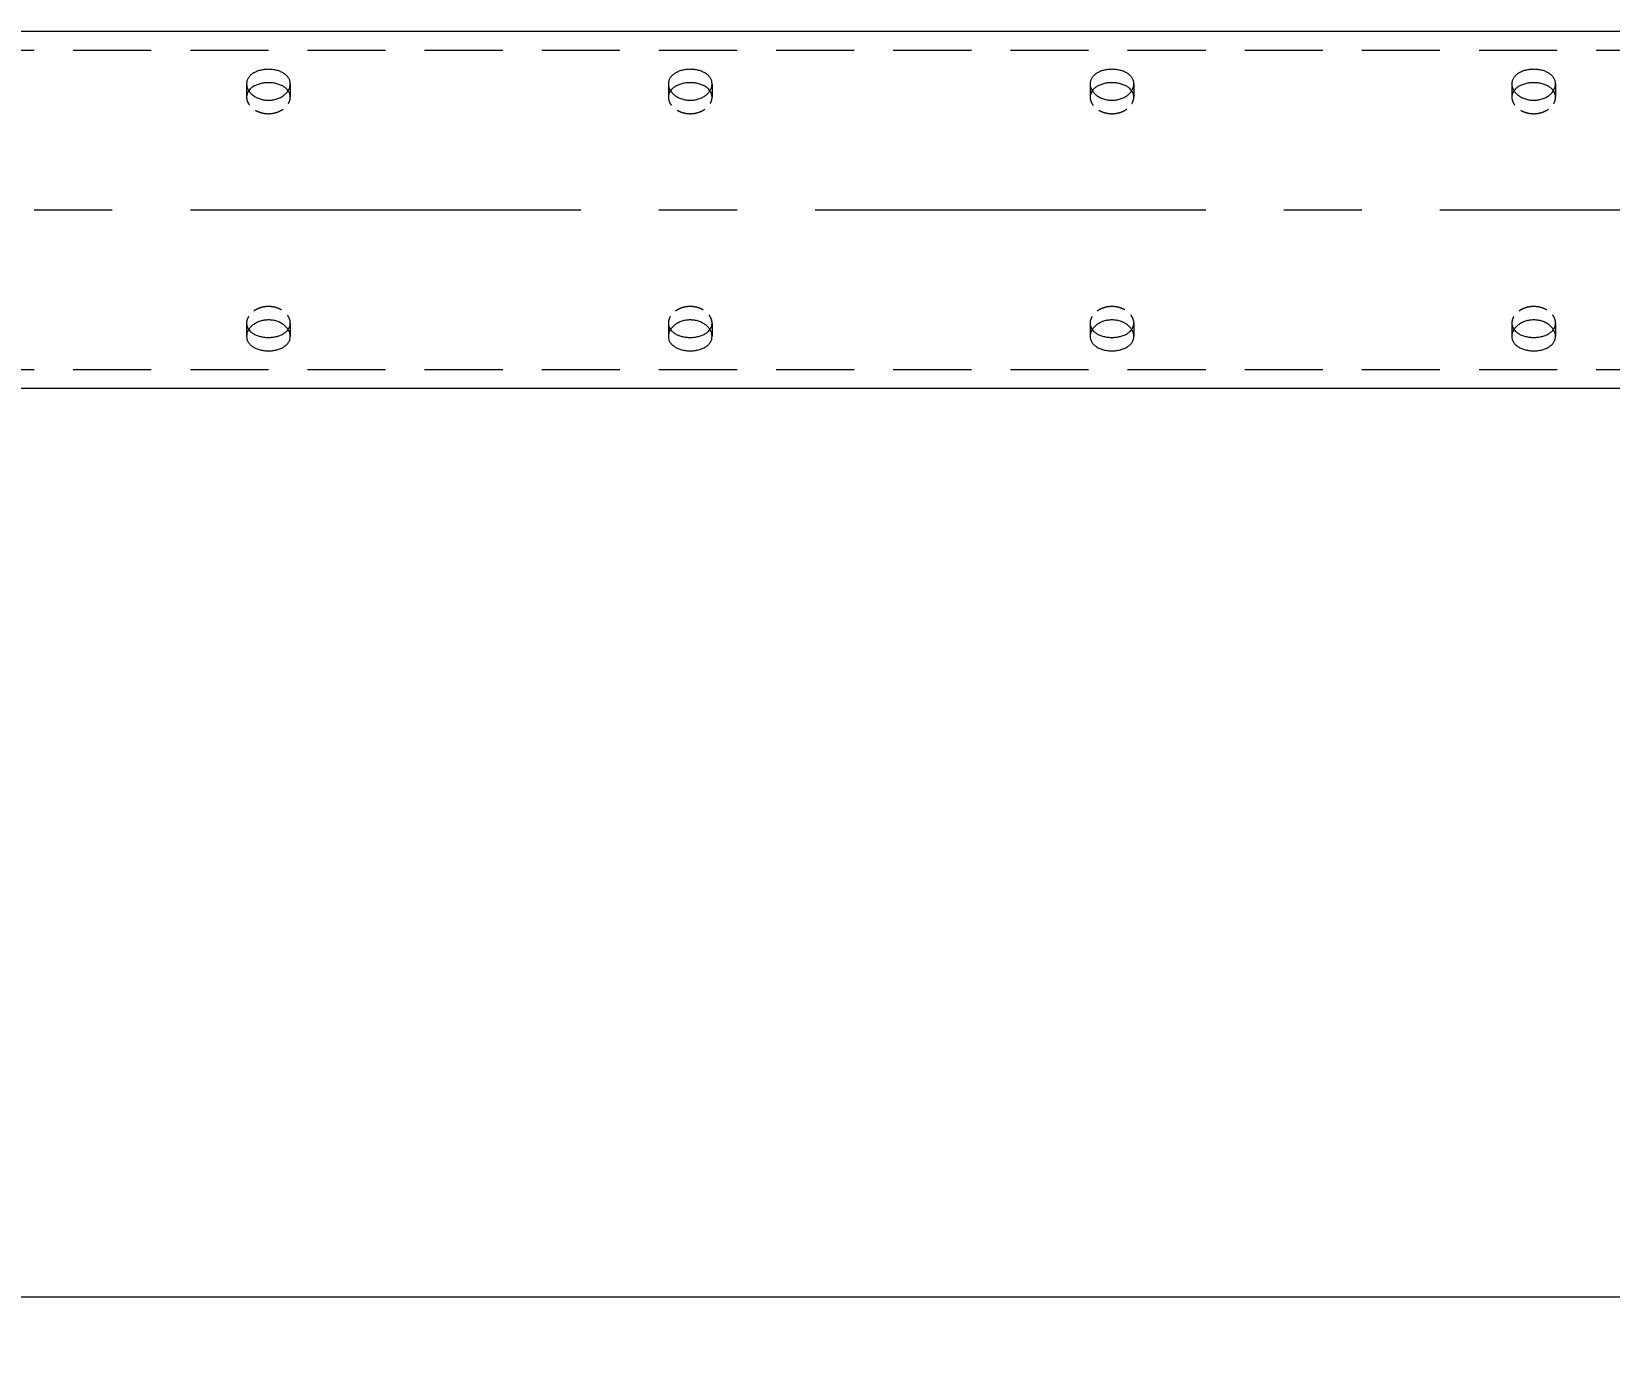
# Model space of a CAD drawing. Header units: millimetres. Extents: x -46397 to 283259, y -8690 to 23983.
# Drawn here: x 165532 to 166037, y -514 to -89 of the extents above; entities that cross this region are included whole.
import ezdxf

# ---------------------------------------------------------------- set-up
doc = ezdxf.new("R2010")
doc.units = ezdxf.units.MM
doc.linetypes.add('CENTER', pattern=[2, 1.25, -0.25, 0.25, -0.25])
doc.linetypes.add('HIDDENX2', pattern=[0.75, 0.5, -0.25])
doc.layers.get('Defpoints').update_dxf_attribs({"lineweight": 0})
doc.layers.add('DUONGTAM', color=1, linetype='CENTER', lineweight=0)
doc.layers.add('PHANTOM 2', color=8, linetype='Continuous', lineweight=0)
doc.layers.add('flashshoot', color=7, linetype='Continuous')
doc.styles.add('GHI CHÚ 1', font='isocp_IV25.ttf', dxfattribs={"width": 0.8})
doc.dimstyles.new('1-30SCALE', dxfattribs={"dimtxt": 75, "dimasz": 75, "dimexe": 37.5, "dimexo": 30, "dimgap": 30, "dimtad": 1, "dimtoh": 1, "dimdec": 0, "dimdsep": 46, "dimtxsty": 'GHI CHÚ 1', "dimcen": 0.09, "dimclrd": 256, "dimclre": 256, "dimclrt": 2, "dimadec": 0, "dimazin": 0, "dimtfac": 1, "dimtdec": 0, "dimtofl": 0, "dimtmove": 0, "dimatfit": 3, "dimfxl": 1, "dimlwd": 0, "dimlwe": 0, "dimarcsym": 0})

# ---------------------------------------------------------------- blocks, each defined once
blk = doc.blocks.new('A$C709efb1f')
at = {"color": 150, "linetype": 'Continuous', "lineweight": 0, "ltscale": 10}
for p, q in [((195.98, 1125), (195.98, -3000)), ((310.28, 1125), (310.28, -3000))]:
    blk.add_line(p, q, dxfattribs=at)
at = {"color": 1, "linetype": 'HIDDENX2', "lineweight": 0, "ltscale": 50}
for p, q in [((202, 1125), (202, -3000)), ((304.26, 1125), (304.26, -3000))]:
    blk.add_line(p, q, dxfattribs=at)
at = {"color": 1, "linetype": 'HIDDENX2', "lineweight": 0, "ltscale": 10}
for p, q in [((212.72, -1763), (216.98, -1763)), ((289.29, -1763), (293.54, -1763)), ((212.72, -1777), (216.98, -1777)), ((289.29, -1777), (293.54, -1777)), ((212.72, -1898), (216.98, -1898)), ((289.29, -1898), (293.54, -1898)), ((212.72, -1912), (216.98, -1912)), ((289.29, -1912), (293.54, -1912)), ((212.72, -2033), (216.98, -2033)), ((289.29, -2033), (293.54, -2033)), ((212.72, -2047), (216.98, -2047)), ((289.29, -2047), (293.54, -2047)), ((212.72, -2168), (216.98, -2168)), ((289.29, -2168), (293.54, -2168)), ((212.72, -2182), (216.98, -2182)), ((289.29, -2182), (293.54, -2182))]:
    blk.add_line(p, q, dxfattribs=at)
at = {"color": 150, "linetype": 'Continuous', "lineweight": 0, "ltscale": 10}
for points, knots in [([(217.97, -1770), (217.97, -1770.44), (217.94, -1770.89), (217.8, -1771.8), (217.69, -1772.25), (217.41, -1773.11), (217.24, -1773.52), (216.84, -1774.29), (216.61, -1774.64), (216.13, -1775.26), (215.87, -1775.55), (215.29, -1776.07), (214.98, -1776.29), (214.34, -1776.65), (214.01, -1776.78), (213.36, -1776.96), (213.03, -1777), (212.41, -1777), (212.09, -1776.96), (211.47, -1776.78), (211.16, -1776.65), (210.58, -1776.29), (210.3, -1776.07), (209.8, -1775.55), (209.57, -1775.26), (209.17, -1774.64), (208.99, -1774.29), (208.66, -1773.52), (208.52, -1773.11), (208.3, -1772.25), (208.21, -1771.8), (208.1, -1770.89), (208.07, -1770.44), (208.07, -1769.56), (208.1, -1769.11), (208.21, -1768.2), (208.3, -1767.75), (208.52, -1766.89), (208.66, -1766.48), (208.99, -1765.71), (209.17, -1765.36), (209.57, -1764.74), (209.8, -1764.45), (210.3, -1763.93), (210.58, -1763.71), (211.16, -1763.35), (211.47, -1763.22), (212.09, -1763.04), (212.41, -1763), (213.03, -1763), (213.36, -1763.04), (214.01, -1763.22), (214.34, -1763.35), (214.98, -1763.71), (215.29, -1763.93), (215.87, -1764.45), (216.13, -1764.74), (216.61, -1765.36), (216.84, -1765.71), (217.24, -1766.48), (217.41, -1766.89), (217.69, -1767.75), (217.8, -1768.2), (217.94, -1769.11), (217.97, -1769.56), (217.97, -1770)], [0, 0, 0, 0, 1.319832, 1.319832, 2.639664, 2.639664, 3.959497, 3.959497, 5.279329, 5.279329, 6.599151, 6.599151, 7.918973, 7.918973, 9.238795, 9.238795, 10.558617, 10.558617, 11.878439, 11.878439, 13.198261, 13.198261, 14.518084, 14.518084, 15.837906, 15.837906, 17.157738, 17.157738, 18.47757, 18.47757, 19.797402, 19.797402, 21.117235, 21.117235, 22.437067, 22.437067, 23.756899, 23.756899, 25.076731, 25.076731, 26.396564, 26.396564, 27.716386, 27.716386, 29.036208, 29.036208, 30.35603, 30.35603, 31.675852, 31.675852, 32.995674, 32.995674, 34.315496, 34.315496, 35.635318, 35.635318, 36.95514, 36.95514, 38.274973, 38.274973, 39.594805, 39.594805, 40.914637, 40.914637, 42.234469, 42.234469, 42.234469, 42.234469]), ([(214.91, -1763.68), (214.7, -1763.83), (214.5, -1764), (214.07, -1764.45), (213.84, -1764.74), (213.45, -1765.36), (213.26, -1765.71), (212.94, -1766.48), (212.81, -1766.89), (212.58, -1767.75), (212.5, -1768.2), (212.39, -1769.11), (212.37, -1769.56), (212.37, -1770.44), (212.39, -1770.89), (212.5, -1771.8), (212.58, -1772.25), (212.81, -1773.11), (212.94, -1773.52), (213.26, -1774.29), (213.45, -1774.64), (213.84, -1775.26), (214.07, -1775.55), (214.5, -1776), (214.7, -1776.17), (214.91, -1776.32)], [13.547032, 13.547032, 13.547032, 13.547032, 14.522015, 14.522015, 15.842193, 15.842193, 17.162386, 17.162386, 18.48258, 18.48258, 19.802773, 19.802773, 21.122966, 21.122966, 22.44316, 22.44316, 23.763353, 23.763353, 25.083546, 25.083546, 26.40374, 26.40374, 27.723917, 27.723917, 28.6989, 28.6989, 28.6989, 28.6989]), ([(288.29, -1770), (288.29, -1769.56), (288.32, -1769.11), (288.46, -1768.2), (288.57, -1767.75), (288.85, -1766.89), (289.03, -1766.48), (289.43, -1765.71), (289.65, -1765.36), (290.13, -1764.74), (290.4, -1764.45), (290.97, -1763.93), (291.28, -1763.71), (291.92, -1763.35), (292.25, -1763.22), (292.91, -1763.04), (293.23, -1763), (293.85, -1763), (294.17, -1763.04), (294.8, -1763.22), (295.1, -1763.35), (295.68, -1763.71), (295.96, -1763.93), (296.46, -1764.45), (296.69, -1764.74), (297.09, -1765.36), (297.28, -1765.71), (297.6, -1766.48), (297.74, -1766.89), (297.97, -1767.75), (298.05, -1768.2), (298.16, -1769.11), (298.19, -1769.56), (298.19, -1770.44), (298.16, -1770.89), (298.05, -1771.8), (297.97, -1772.25), (297.74, -1773.11), (297.6, -1773.52), (297.28, -1774.29), (297.09, -1774.64), (296.69, -1775.26), (296.46, -1775.55), (295.96, -1776.07), (295.68, -1776.29), (295.1, -1776.65), (294.8, -1776.78), (294.17, -1776.96), (293.85, -1777), (293.23, -1777), (292.91, -1776.96), (292.25, -1776.78), (291.92, -1776.65), (291.28, -1776.29), (290.97, -1776.07), (290.4, -1775.55), (290.13, -1775.26), (289.65, -1774.64), (289.43, -1774.29), (289.03, -1773.52), (288.85, -1773.11), (288.57, -1772.25), (288.46, -1771.8), (288.32, -1770.89), (288.29, -1770.44), (288.29, -1770)], [0, 0, 0, 0, 1.319832, 1.319832, 2.639664, 2.639664, 3.959497, 3.959497, 5.279329, 5.279329, 6.599151, 6.599151, 7.918973, 7.918973, 9.238795, 9.238795, 10.558617, 10.558617, 11.878439, 11.878439, 13.198261, 13.198261, 14.518084, 14.518084, 15.837906, 15.837906, 17.157738, 17.157738, 18.47757, 18.47757, 19.797402, 19.797402, 21.117235, 21.117235, 22.437067, 22.437067, 23.756899, 23.756899, 25.076731, 25.076731, 26.396564, 26.396564, 27.716386, 27.716386, 29.036208, 29.036208, 30.35603, 30.35603, 31.675852, 31.675852, 32.995674, 32.995674, 34.315496, 34.315496, 35.635318, 35.635318, 36.95514, 36.95514, 38.274973, 38.274973, 39.594805, 39.594805, 40.914637, 40.914637, 42.234469, 42.234469, 42.234469, 42.234469]), ([(291.35, -1776.32), (291.56, -1776.17), (291.76, -1776), (292.19, -1775.55), (292.42, -1775.26), (292.81, -1774.64), (293, -1774.29), (293.32, -1773.52), (293.46, -1773.11), (293.68, -1772.25), (293.76, -1771.8), (293.87, -1770.89), (293.9, -1770.44), (293.9, -1769.56), (293.87, -1769.11), (293.76, -1768.2), (293.68, -1767.75), (293.46, -1766.89), (293.32, -1766.48), (293, -1765.71), (292.81, -1765.36), (292.42, -1764.74), (292.19, -1764.45), (291.76, -1764), (291.56, -1763.83), (291.35, -1763.68)], [13.547032, 13.547032, 13.547032, 13.547032, 14.522015, 14.522015, 15.842193, 15.842193, 17.162386, 17.162386, 18.48258, 18.48258, 19.802773, 19.802773, 21.122966, 21.122966, 22.44316, 22.44316, 23.763353, 23.763353, 25.083546, 25.083546, 26.40374, 26.40374, 27.723917, 27.723917, 28.6989, 28.6989, 28.6989, 28.6989]), ([(217.97, -1905), (217.97, -1905.44), (217.94, -1905.89), (217.8, -1906.8), (217.69, -1907.25), (217.41, -1908.11), (217.24, -1908.52), (216.84, -1909.29), (216.61, -1909.64), (216.13, -1910.26), (215.87, -1910.55), (215.29, -1911.07), (214.98, -1911.29), (214.34, -1911.65), (214.01, -1911.78), (213.36, -1911.96), (213.03, -1912), (212.41, -1912), (212.09, -1911.96), (211.47, -1911.78), (211.16, -1911.65), (210.58, -1911.29), (210.3, -1911.07), (209.8, -1910.55), (209.57, -1910.26), (209.17, -1909.64), (208.99, -1909.29), (208.66, -1908.52), (208.52, -1908.11), (208.3, -1907.25), (208.21, -1906.8), (208.1, -1905.89), (208.07, -1905.44), (208.07, -1904.56), (208.1, -1904.11), (208.21, -1903.2), (208.3, -1902.75), (208.52, -1901.89), (208.66, -1901.48), (208.99, -1900.71), (209.17, -1900.36), (209.57, -1899.74), (209.8, -1899.45), (210.3, -1898.93), (210.58, -1898.71), (211.16, -1898.35), (211.47, -1898.22), (212.09, -1898.04), (212.41, -1898), (213.03, -1898), (213.36, -1898.04), (214.01, -1898.22), (214.34, -1898.35), (214.98, -1898.71), (215.29, -1898.93), (215.87, -1899.45), (216.13, -1899.74), (216.61, -1900.36), (216.84, -1900.71), (217.24, -1901.48), (217.41, -1901.89), (217.69, -1902.75), (217.8, -1903.2), (217.94, -1904.11), (217.97, -1904.56), (217.97, -1905)], [0, 0, 0, 0, 1.319832, 1.319832, 2.639664, 2.639664, 3.959497, 3.959497, 5.279329, 5.279329, 6.599151, 6.599151, 7.918973, 7.918973, 9.238795, 9.238795, 10.558617, 10.558617, 11.878439, 11.878439, 13.198261, 13.198261, 14.518084, 14.518084, 15.837906, 15.837906, 17.157738, 17.157738, 18.47757, 18.47757, 19.797402, 19.797402, 21.117235, 21.117235, 22.437067, 22.437067, 23.756899, 23.756899, 25.076731, 25.076731, 26.396564, 26.396564, 27.716386, 27.716386, 29.036208, 29.036208, 30.35603, 30.35603, 31.675852, 31.675852, 32.995674, 32.995674, 34.315496, 34.315496, 35.635318, 35.635318, 36.95514, 36.95514, 38.274973, 38.274973, 39.594805, 39.594805, 40.914637, 40.914637, 42.234469, 42.234469, 42.234469, 42.234469]), ([(214.91, -1898.68), (214.7, -1898.83), (214.5, -1899), (214.07, -1899.45), (213.84, -1899.74), (213.45, -1900.36), (213.26, -1900.71), (212.94, -1901.48), (212.81, -1901.89), (212.58, -1902.75), (212.5, -1903.2), (212.39, -1904.11), (212.37, -1904.56), (212.37, -1905.44), (212.39, -1905.89), (212.5, -1906.8), (212.58, -1907.25), (212.81, -1908.11), (212.94, -1908.52), (213.26, -1909.29), (213.45, -1909.64), (213.84, -1910.26), (214.07, -1910.55), (214.5, -1911), (214.7, -1911.17), (214.91, -1911.32)], [13.547032, 13.547032, 13.547032, 13.547032, 14.522015, 14.522015, 15.842193, 15.842193, 17.162386, 17.162386, 18.48258, 18.48258, 19.802773, 19.802773, 21.122966, 21.122966, 22.44316, 22.44316, 23.763353, 23.763353, 25.083546, 25.083546, 26.40374, 26.40374, 27.723917, 27.723917, 28.6989, 28.6989, 28.6989, 28.6989]), ([(288.29, -1905), (288.29, -1904.56), (288.32, -1904.11), (288.46, -1903.2), (288.57, -1902.75), (288.85, -1901.89), (289.03, -1901.48), (289.43, -1900.71), (289.65, -1900.36), (290.13, -1899.74), (290.4, -1899.45), (290.97, -1898.93), (291.28, -1898.71), (291.92, -1898.35), (292.25, -1898.22), (292.91, -1898.04), (293.23, -1898), (293.85, -1898), (294.17, -1898.04), (294.8, -1898.22), (295.1, -1898.35), (295.68, -1898.71), (295.96, -1898.93), (296.46, -1899.45), (296.69, -1899.74), (297.09, -1900.36), (297.28, -1900.71), (297.6, -1901.48), (297.74, -1901.89), (297.97, -1902.75), (298.05, -1903.2), (298.16, -1904.11), (298.19, -1904.56), (298.19, -1905.44), (298.16, -1905.89), (298.05, -1906.8), (297.97, -1907.25), (297.74, -1908.11), (297.6, -1908.52), (297.28, -1909.29), (297.09, -1909.64), (296.69, -1910.26), (296.46, -1910.55), (295.96, -1911.07), (295.68, -1911.29), (295.1, -1911.65), (294.8, -1911.78), (294.17, -1911.96), (293.85, -1912), (293.23, -1912), (292.91, -1911.96), (292.25, -1911.78), (291.92, -1911.65), (291.28, -1911.29), (290.97, -1911.07), (290.4, -1910.55), (290.13, -1910.26), (289.65, -1909.64), (289.43, -1909.29), (289.03, -1908.52), (288.85, -1908.11), (288.57, -1907.25), (288.46, -1906.8), (288.32, -1905.89), (288.29, -1905.44), (288.29, -1905)], [0, 0, 0, 0, 1.319832, 1.319832, 2.639664, 2.639664, 3.959497, 3.959497, 5.279329, 5.279329, 6.599151, 6.599151, 7.918973, 7.918973, 9.238795, 9.238795, 10.558617, 10.558617, 11.878439, 11.878439, 13.198261, 13.198261, 14.518084, 14.518084, 15.837906, 15.837906, 17.157738, 17.157738, 18.47757, 18.47757, 19.797402, 19.797402, 21.117235, 21.117235, 22.437067, 22.437067, 23.756899, 23.756899, 25.076731, 25.076731, 26.396564, 26.396564, 27.716386, 27.716386, 29.036208, 29.036208, 30.35603, 30.35603, 31.675852, 31.675852, 32.995674, 32.995674, 34.315496, 34.315496, 35.635318, 35.635318, 36.95514, 36.95514, 38.274973, 38.274973, 39.594805, 39.594805, 40.914637, 40.914637, 42.234469, 42.234469, 42.234469, 42.234469]), ([(291.35, -1911.32), (291.56, -1911.17), (291.76, -1911), (292.19, -1910.55), (292.42, -1910.26), (292.81, -1909.64), (293, -1909.29), (293.32, -1908.52), (293.46, -1908.11), (293.68, -1907.25), (293.76, -1906.8), (293.87, -1905.89), (293.9, -1905.44), (293.9, -1904.56), (293.87, -1904.11), (293.76, -1903.2), (293.68, -1902.75), (293.46, -1901.89), (293.32, -1901.48), (293, -1900.71), (292.81, -1900.36), (292.42, -1899.74), (292.19, -1899.45), (291.76, -1899), (291.56, -1898.83), (291.35, -1898.68)], [13.547032, 13.547032, 13.547032, 13.547032, 14.522015, 14.522015, 15.842193, 15.842193, 17.162386, 17.162386, 18.48258, 18.48258, 19.802773, 19.802773, 21.122966, 21.122966, 22.44316, 22.44316, 23.763353, 23.763353, 25.083546, 25.083546, 26.40374, 26.40374, 27.723917, 27.723917, 28.6989, 28.6989, 28.6989, 28.6989]), ([(217.97, -2040), (217.97, -2040.44), (217.94, -2040.89), (217.8, -2041.8), (217.69, -2042.25), (217.41, -2043.11), (217.24, -2043.52), (216.84, -2044.29), (216.61, -2044.64), (216.13, -2045.26), (215.87, -2045.55), (215.29, -2046.07), (214.98, -2046.29), (214.34, -2046.65), (214.01, -2046.78), (213.36, -2046.96), (213.03, -2047), (212.41, -2047), (212.09, -2046.96), (211.47, -2046.78), (211.16, -2046.65), (210.58, -2046.29), (210.3, -2046.07), (209.8, -2045.55), (209.57, -2045.26), (209.17, -2044.64), (208.99, -2044.29), (208.66, -2043.52), (208.52, -2043.11), (208.3, -2042.25), (208.21, -2041.8), (208.1, -2040.89), (208.07, -2040.44), (208.07, -2039.56), (208.1, -2039.11), (208.21, -2038.2), (208.3, -2037.75), (208.52, -2036.89), (208.66, -2036.48), (208.99, -2035.71), (209.17, -2035.36), (209.57, -2034.74), (209.8, -2034.45), (210.3, -2033.93), (210.58, -2033.71), (211.16, -2033.35), (211.47, -2033.22), (212.09, -2033.04), (212.41, -2033), (213.03, -2033), (213.36, -2033.04), (214.01, -2033.22), (214.34, -2033.35), (214.98, -2033.71), (215.29, -2033.93), (215.87, -2034.45), (216.13, -2034.74), (216.61, -2035.36), (216.84, -2035.71), (217.24, -2036.48), (217.41, -2036.89), (217.69, -2037.75), (217.8, -2038.2), (217.94, -2039.11), (217.97, -2039.56), (217.97, -2040)], [0, 0, 0, 0, 1.319832, 1.319832, 2.639664, 2.639664, 3.959497, 3.959497, 5.279329, 5.279329, 6.599151, 6.599151, 7.918973, 7.918973, 9.238795, 9.238795, 10.558617, 10.558617, 11.878439, 11.878439, 13.198261, 13.198261, 14.518084, 14.518084, 15.837906, 15.837906, 17.157738, 17.157738, 18.47757, 18.47757, 19.797402, 19.797402, 21.117235, 21.117235, 22.437067, 22.437067, 23.756899, 23.756899, 25.076731, 25.076731, 26.396564, 26.396564, 27.716386, 27.716386, 29.036208, 29.036208, 30.35603, 30.35603, 31.675852, 31.675852, 32.995674, 32.995674, 34.315496, 34.315496, 35.635318, 35.635318, 36.95514, 36.95514, 38.274973, 38.274973, 39.594805, 39.594805, 40.914637, 40.914637, 42.234469, 42.234469, 42.234469, 42.234469]), ([(214.91, -2033.68), (214.7, -2033.83), (214.5, -2034), (214.07, -2034.45), (213.84, -2034.74), (213.45, -2035.36), (213.26, -2035.71), (212.94, -2036.48), (212.81, -2036.89), (212.58, -2037.75), (212.5, -2038.2), (212.39, -2039.11), (212.37, -2039.56), (212.37, -2040.44), (212.39, -2040.89), (212.5, -2041.8), (212.58, -2042.25), (212.81, -2043.11), (212.94, -2043.52), (213.26, -2044.29), (213.45, -2044.64), (213.84, -2045.26), (214.07, -2045.55), (214.5, -2046), (214.7, -2046.17), (214.91, -2046.32)], [13.547032, 13.547032, 13.547032, 13.547032, 14.522015, 14.522015, 15.842193, 15.842193, 17.162386, 17.162386, 18.48258, 18.48258, 19.802773, 19.802773, 21.122966, 21.122966, 22.44316, 22.44316, 23.763353, 23.763353, 25.083546, 25.083546, 26.40374, 26.40374, 27.723917, 27.723917, 28.6989, 28.6989, 28.6989, 28.6989]), ([(288.29, -2040), (288.29, -2039.56), (288.32, -2039.11), (288.46, -2038.2), (288.57, -2037.75), (288.85, -2036.89), (289.03, -2036.48), (289.43, -2035.71), (289.65, -2035.36), (290.13, -2034.74), (290.4, -2034.45), (290.97, -2033.93), (291.28, -2033.71), (291.92, -2033.35), (292.25, -2033.22), (292.91, -2033.04), (293.23, -2033), (293.85, -2033), (294.17, -2033.04), (294.8, -2033.22), (295.1, -2033.35), (295.68, -2033.71), (295.96, -2033.93), (296.46, -2034.45), (296.69, -2034.74), (297.09, -2035.36), (297.28, -2035.71), (297.6, -2036.48), (297.74, -2036.89), (297.97, -2037.75), (298.05, -2038.2), (298.16, -2039.11), (298.19, -2039.56), (298.19, -2040.44), (298.16, -2040.89), (298.05, -2041.8), (297.97, -2042.25), (297.74, -2043.11), (297.6, -2043.52), (297.28, -2044.29), (297.09, -2044.64), (296.69, -2045.26), (296.46, -2045.55), (295.96, -2046.07), (295.68, -2046.29), (295.1, -2046.65), (294.8, -2046.78), (294.17, -2046.96), (293.85, -2047), (293.23, -2047), (292.91, -2046.96), (292.25, -2046.78), (291.92, -2046.65), (291.28, -2046.29), (290.97, -2046.07), (290.4, -2045.55), (290.13, -2045.26), (289.65, -2044.64), (289.43, -2044.29), (289.03, -2043.52), (288.85, -2043.11), (288.57, -2042.25), (288.46, -2041.8), (288.32, -2040.89), (288.29, -2040.44), (288.29, -2040)], [0, 0, 0, 0, 1.319832, 1.319832, 2.639664, 2.639664, 3.959497, 3.959497, 5.279329, 5.279329, 6.599151, 6.599151, 7.918973, 7.918973, 9.238795, 9.238795, 10.558617, 10.558617, 11.878439, 11.878439, 13.198261, 13.198261, 14.518084, 14.518084, 15.837906, 15.837906, 17.157738, 17.157738, 18.47757, 18.47757, 19.797402, 19.797402, 21.117235, 21.117235, 22.437067, 22.437067, 23.756899, 23.756899, 25.076731, 25.076731, 26.396564, 26.396564, 27.716386, 27.716386, 29.036208, 29.036208, 30.35603, 30.35603, 31.675852, 31.675852, 32.995674, 32.995674, 34.315496, 34.315496, 35.635318, 35.635318, 36.95514, 36.95514, 38.274973, 38.274973, 39.594805, 39.594805, 40.914637, 40.914637, 42.234469, 42.234469, 42.234469, 42.234469]), ([(291.35, -2046.32), (291.56, -2046.17), (291.76, -2046), (292.19, -2045.55), (292.42, -2045.26), (292.81, -2044.64), (293, -2044.29), (293.32, -2043.52), (293.46, -2043.11), (293.68, -2042.25), (293.76, -2041.8), (293.87, -2040.89), (293.9, -2040.44), (293.9, -2039.56), (293.87, -2039.11), (293.76, -2038.2), (293.68, -2037.75), (293.46, -2036.89), (293.32, -2036.48), (293, -2035.71), (292.81, -2035.36), (292.42, -2034.74), (292.19, -2034.45), (291.76, -2034), (291.56, -2033.83), (291.35, -2033.68)], [13.547032, 13.547032, 13.547032, 13.547032, 14.522015, 14.522015, 15.842193, 15.842193, 17.162386, 17.162386, 18.48258, 18.48258, 19.802773, 19.802773, 21.122966, 21.122966, 22.44316, 22.44316, 23.763353, 23.763353, 25.083546, 25.083546, 26.40374, 26.40374, 27.723917, 27.723917, 28.6989, 28.6989, 28.6989, 28.6989]), ([(217.97, -2175), (217.97, -2175.44), (217.94, -2175.89), (217.8, -2176.8), (217.69, -2177.25), (217.41, -2178.11), (217.24, -2178.52), (216.84, -2179.29), (216.61, -2179.64), (216.13, -2180.26), (215.87, -2180.55), (215.29, -2181.07), (214.98, -2181.29), (214.34, -2181.65), (214.01, -2181.78), (213.36, -2181.96), (213.03, -2182), (212.41, -2182), (212.09, -2181.96), (211.47, -2181.78), (211.16, -2181.65), (210.58, -2181.29), (210.3, -2181.07), (209.8, -2180.55), (209.57, -2180.26), (209.17, -2179.64), (208.99, -2179.29), (208.66, -2178.52), (208.52, -2178.11), (208.3, -2177.25), (208.21, -2176.8), (208.1, -2175.89), (208.07, -2175.44), (208.07, -2174.56), (208.1, -2174.11), (208.21, -2173.2), (208.3, -2172.75), (208.52, -2171.89), (208.66, -2171.48), (208.99, -2170.71), (209.17, -2170.36), (209.57, -2169.74), (209.8, -2169.45), (210.3, -2168.93), (210.58, -2168.71), (211.16, -2168.35), (211.47, -2168.22), (212.09, -2168.04), (212.41, -2168), (213.03, -2168), (213.36, -2168.04), (214.01, -2168.22), (214.34, -2168.35), (214.98, -2168.71), (215.29, -2168.93), (215.87, -2169.45), (216.13, -2169.74), (216.61, -2170.36), (216.84, -2170.71), (217.24, -2171.48), (217.41, -2171.89), (217.69, -2172.75), (217.8, -2173.2), (217.94, -2174.11), (217.97, -2174.56), (217.97, -2175)], [0, 0, 0, 0, 1.319832, 1.319832, 2.639664, 2.639664, 3.959497, 3.959497, 5.279329, 5.279329, 6.599151, 6.599151, 7.918973, 7.918973, 9.238795, 9.238795, 10.558617, 10.558617, 11.878439, 11.878439, 13.198261, 13.198261, 14.518084, 14.518084, 15.837906, 15.837906, 17.157738, 17.157738, 18.47757, 18.47757, 19.797402, 19.797402, 21.117235, 21.117235, 22.437067, 22.437067, 23.756899, 23.756899, 25.076731, 25.076731, 26.396564, 26.396564, 27.716386, 27.716386, 29.036208, 29.036208, 30.35603, 30.35603, 31.675852, 31.675852, 32.995674, 32.995674, 34.315496, 34.315496, 35.635318, 35.635318, 36.95514, 36.95514, 38.274973, 38.274973, 39.594805, 39.594805, 40.914637, 40.914637, 42.234469, 42.234469, 42.234469, 42.234469]), ([(214.91, -2168.68), (214.7, -2168.83), (214.5, -2169), (214.07, -2169.45), (213.84, -2169.74), (213.45, -2170.36), (213.26, -2170.71), (212.94, -2171.48), (212.81, -2171.89), (212.58, -2172.75), (212.5, -2173.2), (212.39, -2174.11), (212.37, -2174.56), (212.37, -2175.44), (212.39, -2175.89), (212.5, -2176.8), (212.58, -2177.25), (212.81, -2178.11), (212.94, -2178.52), (213.26, -2179.29), (213.45, -2179.64), (213.84, -2180.26), (214.07, -2180.55), (214.5, -2181), (214.7, -2181.17), (214.91, -2181.32)], [13.547032, 13.547032, 13.547032, 13.547032, 14.522015, 14.522015, 15.842193, 15.842193, 17.162386, 17.162386, 18.48258, 18.48258, 19.802773, 19.802773, 21.122966, 21.122966, 22.44316, 22.44316, 23.763353, 23.763353, 25.083546, 25.083546, 26.40374, 26.40374, 27.723917, 27.723917, 28.6989, 28.6989, 28.6989, 28.6989]), ([(288.29, -2175), (288.29, -2174.56), (288.32, -2174.11), (288.46, -2173.2), (288.57, -2172.75), (288.85, -2171.89), (289.03, -2171.48), (289.43, -2170.71), (289.65, -2170.36), (290.13, -2169.74), (290.4, -2169.45), (290.97, -2168.93), (291.28, -2168.71), (291.92, -2168.35), (292.25, -2168.22), (292.91, -2168.04), (293.23, -2168), (293.85, -2168), (294.17, -2168.04), (294.8, -2168.22), (295.1, -2168.35), (295.68, -2168.71), (295.96, -2168.93), (296.46, -2169.45), (296.69, -2169.74), (297.09, -2170.36), (297.28, -2170.71), (297.6, -2171.48), (297.74, -2171.89), (297.97, -2172.75), (298.05, -2173.2), (298.16, -2174.11), (298.19, -2174.56), (298.19, -2175.44), (298.16, -2175.89), (298.05, -2176.8), (297.97, -2177.25), (297.74, -2178.11), (297.6, -2178.52), (297.28, -2179.29), (297.09, -2179.64), (296.69, -2180.26), (296.46, -2180.55), (295.96, -2181.07), (295.68, -2181.29), (295.1, -2181.65), (294.8, -2181.78), (294.17, -2181.96), (293.85, -2182), (293.23, -2182), (292.91, -2181.96), (292.25, -2181.78), (291.92, -2181.65), (291.28, -2181.29), (290.97, -2181.07), (290.4, -2180.55), (290.13, -2180.26), (289.65, -2179.64), (289.43, -2179.29), (289.03, -2178.52), (288.85, -2178.11), (288.57, -2177.25), (288.46, -2176.8), (288.32, -2175.89), (288.29, -2175.44), (288.29, -2175)], [0, 0, 0, 0, 1.319832, 1.319832, 2.639664, 2.639664, 3.959497, 3.959497, 5.279329, 5.279329, 6.599151, 6.599151, 7.918973, 7.918973, 9.238795, 9.238795, 10.558617, 10.558617, 11.878439, 11.878439, 13.198261, 13.198261, 14.518084, 14.518084, 15.837906, 15.837906, 17.157738, 17.157738, 18.47757, 18.47757, 19.797402, 19.797402, 21.117235, 21.117235, 22.437067, 22.437067, 23.756899, 23.756899, 25.076731, 25.076731, 26.396564, 26.396564, 27.716386, 27.716386, 29.036208, 29.036208, 30.35603, 30.35603, 31.675852, 31.675852, 32.995674, 32.995674, 34.315496, 34.315496, 35.635318, 35.635318, 36.95514, 36.95514, 38.274973, 38.274973, 39.594805, 39.594805, 40.914637, 40.914637, 42.234469, 42.234469, 42.234469, 42.234469]), ([(291.35, -2181.32), (291.56, -2181.17), (291.76, -2181), (292.19, -2180.55), (292.42, -2180.26), (292.81, -2179.64), (293, -2179.29), (293.32, -2178.52), (293.46, -2178.11), (293.68, -2177.25), (293.76, -2176.8), (293.87, -2175.89), (293.9, -2175.44), (293.9, -2174.56), (293.87, -2174.11), (293.76, -2173.2), (293.68, -2172.75), (293.46, -2171.89), (293.32, -2171.48), (293, -2170.71), (292.81, -2170.36), (292.42, -2169.74), (292.19, -2169.45), (291.76, -2169), (291.56, -2168.83), (291.35, -2168.68)], [13.547032, 13.547032, 13.547032, 13.547032, 14.522015, 14.522015, 15.842193, 15.842193, 17.162386, 17.162386, 18.48258, 18.48258, 19.802773, 19.802773, 21.122966, 21.122966, 22.44316, 22.44316, 23.763353, 23.763353, 25.083546, 25.083546, 26.40374, 26.40374, 27.723917, 27.723917, 28.6989, 28.6989, 28.6989, 28.6989])]:
    blk.add_open_spline(points, degree=3, knots=knots, dxfattribs=at)
at = {"color": 1, "linetype": 'HIDDENX2', "lineweight": 0, "ltscale": 10}
for points, knots in [([(222.27, -1770), (222.27, -1769.56), (222.23, -1769.11), (222.09, -1768.2), (221.98, -1767.75), (221.7, -1766.89), (221.52, -1766.48), (221.12, -1765.71), (220.89, -1765.36), (220.41, -1764.74), (220.14, -1764.45), (219.55, -1763.93), (219.24, -1763.71), (218.6, -1763.35), (218.27, -1763.22), (217.61, -1763.04), (217.29, -1763), (216.67, -1763), (216.35, -1763.04), (215.73, -1763.22), (215.42, -1763.35), (215.06, -1763.58), (214.98, -1763.63), (214.91, -1763.68)], [0, 0, 0, 0, 1.320193, 1.320193, 2.640387, 2.640387, 3.96058, 3.96058, 5.280773, 5.280773, 6.600951, 6.600951, 7.921128, 7.921128, 9.241306, 9.241306, 10.561483, 10.561483, 11.881661, 11.881661, 13.201838, 13.201838, 13.547032, 13.547032, 13.547032, 13.547032]), ([(291.35, -1763.68), (291.28, -1763.63), (291.21, -1763.58), (290.84, -1763.35), (290.54, -1763.22), (289.91, -1763.04), (289.6, -1763), (288.97, -1763), (288.65, -1763.04), (287.99, -1763.22), (287.66, -1763.35), (287.02, -1763.71), (286.71, -1763.93), (286.13, -1764.45), (285.86, -1764.74), (285.38, -1765.36), (285.15, -1765.71), (284.74, -1766.48), (284.57, -1766.89), (284.28, -1767.75), (284.17, -1768.2), (284.03, -1769.11), (284, -1769.56), (284, -1770)], [28.6989, 28.6989, 28.6989, 28.6989, 29.044094, 29.044094, 30.364272, 30.364272, 31.684449, 31.684449, 33.004627, 33.004627, 34.324804, 34.324804, 35.644982, 35.644982, 36.965159, 36.965159, 38.285352, 38.285352, 39.605546, 39.605546, 40.925739, 40.925739, 42.245932, 42.245932, 42.245932, 42.245932]), ([(214.91, -1776.32), (214.98, -1776.37), (215.06, -1776.42), (215.42, -1776.65), (215.73, -1776.78), (216.35, -1776.96), (216.67, -1777), (217.29, -1777), (217.61, -1776.96), (218.27, -1776.78), (218.6, -1776.65), (219.24, -1776.29), (219.55, -1776.07), (220.14, -1775.55), (220.41, -1775.26), (220.89, -1774.64), (221.12, -1774.29), (221.52, -1773.52), (221.7, -1773.11), (221.98, -1772.25), (222.09, -1771.8), (222.23, -1770.89), (222.27, -1770.44), (222.27, -1770)], [28.6989, 28.6989, 28.6989, 28.6989, 29.044094, 29.044094, 30.364272, 30.364272, 31.684449, 31.684449, 33.004627, 33.004627, 34.324804, 34.324804, 35.644982, 35.644982, 36.965159, 36.965159, 38.285352, 38.285352, 39.605546, 39.605546, 40.925739, 40.925739, 42.245932, 42.245932, 42.245932, 42.245932]), ([(284, -1770), (284, -1770.44), (284.03, -1770.89), (284.17, -1771.8), (284.28, -1772.25), (284.57, -1773.11), (284.74, -1773.52), (285.15, -1774.29), (285.38, -1774.64), (285.86, -1775.26), (286.13, -1775.55), (286.71, -1776.07), (287.02, -1776.29), (287.66, -1776.65), (287.99, -1776.78), (288.65, -1776.96), (288.97, -1777), (289.6, -1777), (289.91, -1776.96), (290.54, -1776.78), (290.84, -1776.65), (291.21, -1776.42), (291.28, -1776.37), (291.35, -1776.32)], [0, 0, 0, 0, 1.320193, 1.320193, 2.640387, 2.640387, 3.96058, 3.96058, 5.280773, 5.280773, 6.600951, 6.600951, 7.921128, 7.921128, 9.241306, 9.241306, 10.561483, 10.561483, 11.881661, 11.881661, 13.201838, 13.201838, 13.547032, 13.547032, 13.547032, 13.547032]), ([(222.27, -1905), (222.27, -1904.56), (222.23, -1904.11), (222.09, -1903.2), (221.98, -1902.75), (221.7, -1901.89), (221.52, -1901.48), (221.12, -1900.71), (220.89, -1900.36), (220.41, -1899.74), (220.14, -1899.45), (219.55, -1898.93), (219.24, -1898.71), (218.6, -1898.35), (218.27, -1898.22), (217.61, -1898.04), (217.29, -1898), (216.67, -1898), (216.35, -1898.04), (215.73, -1898.22), (215.42, -1898.35), (215.06, -1898.58), (214.98, -1898.63), (214.91, -1898.68)], [0, 0, 0, 0, 1.320193, 1.320193, 2.640387, 2.640387, 3.96058, 3.96058, 5.280773, 5.280773, 6.600951, 6.600951, 7.921128, 7.921128, 9.241306, 9.241306, 10.561483, 10.561483, 11.881661, 11.881661, 13.201838, 13.201838, 13.547032, 13.547032, 13.547032, 13.547032]), ([(291.35, -1898.68), (291.28, -1898.63), (291.21, -1898.58), (290.84, -1898.35), (290.54, -1898.22), (289.91, -1898.04), (289.6, -1898), (288.97, -1898), (288.65, -1898.04), (287.99, -1898.22), (287.66, -1898.35), (287.02, -1898.71), (286.71, -1898.93), (286.13, -1899.45), (285.86, -1899.74), (285.38, -1900.36), (285.15, -1900.71), (284.74, -1901.48), (284.57, -1901.89), (284.28, -1902.75), (284.17, -1903.2), (284.03, -1904.11), (284, -1904.56), (284, -1905)], [28.6989, 28.6989, 28.6989, 28.6989, 29.044094, 29.044094, 30.364272, 30.364272, 31.684449, 31.684449, 33.004627, 33.004627, 34.324804, 34.324804, 35.644982, 35.644982, 36.965159, 36.965159, 38.285352, 38.285352, 39.605546, 39.605546, 40.925739, 40.925739, 42.245932, 42.245932, 42.245932, 42.245932]), ([(214.91, -1911.32), (214.98, -1911.37), (215.06, -1911.42), (215.42, -1911.65), (215.73, -1911.78), (216.35, -1911.96), (216.67, -1912), (217.29, -1912), (217.61, -1911.96), (218.27, -1911.78), (218.6, -1911.65), (219.24, -1911.29), (219.55, -1911.07), (220.14, -1910.55), (220.41, -1910.26), (220.89, -1909.64), (221.12, -1909.29), (221.52, -1908.52), (221.7, -1908.11), (221.98, -1907.25), (222.09, -1906.8), (222.23, -1905.89), (222.27, -1905.44), (222.27, -1905)], [28.6989, 28.6989, 28.6989, 28.6989, 29.044094, 29.044094, 30.364272, 30.364272, 31.684449, 31.684449, 33.004627, 33.004627, 34.324804, 34.324804, 35.644982, 35.644982, 36.965159, 36.965159, 38.285352, 38.285352, 39.605546, 39.605546, 40.925739, 40.925739, 42.245932, 42.245932, 42.245932, 42.245932]), ([(284, -1905), (284, -1905.44), (284.03, -1905.89), (284.17, -1906.8), (284.28, -1907.25), (284.57, -1908.11), (284.74, -1908.52), (285.15, -1909.29), (285.38, -1909.64), (285.86, -1910.26), (286.13, -1910.55), (286.71, -1911.07), (287.02, -1911.29), (287.66, -1911.65), (287.99, -1911.78), (288.65, -1911.96), (288.97, -1912), (289.6, -1912), (289.91, -1911.96), (290.54, -1911.78), (290.84, -1911.65), (291.21, -1911.42), (291.28, -1911.37), (291.35, -1911.32)], [0, 0, 0, 0, 1.320193, 1.320193, 2.640387, 2.640387, 3.96058, 3.96058, 5.280773, 5.280773, 6.600951, 6.600951, 7.921128, 7.921128, 9.241306, 9.241306, 10.561483, 10.561483, 11.881661, 11.881661, 13.201838, 13.201838, 13.547032, 13.547032, 13.547032, 13.547032]), ([(222.27, -2040), (222.27, -2039.56), (222.23, -2039.11), (222.09, -2038.2), (221.98, -2037.75), (221.7, -2036.89), (221.52, -2036.48), (221.12, -2035.71), (220.89, -2035.36), (220.41, -2034.74), (220.14, -2034.45), (219.55, -2033.93), (219.24, -2033.71), (218.6, -2033.35), (218.27, -2033.22), (217.61, -2033.04), (217.29, -2033), (216.67, -2033), (216.35, -2033.04), (215.73, -2033.22), (215.42, -2033.35), (215.06, -2033.58), (214.98, -2033.63), (214.91, -2033.68)], [0, 0, 0, 0, 1.320193, 1.320193, 2.640387, 2.640387, 3.96058, 3.96058, 5.280773, 5.280773, 6.600951, 6.600951, 7.921128, 7.921128, 9.241306, 9.241306, 10.561483, 10.561483, 11.881661, 11.881661, 13.201838, 13.201838, 13.547032, 13.547032, 13.547032, 13.547032]), ([(291.35, -2033.68), (291.28, -2033.63), (291.21, -2033.58), (290.84, -2033.35), (290.54, -2033.22), (289.91, -2033.04), (289.6, -2033), (288.97, -2033), (288.65, -2033.04), (287.99, -2033.22), (287.66, -2033.35), (287.02, -2033.71), (286.71, -2033.93), (286.13, -2034.45), (285.86, -2034.74), (285.38, -2035.36), (285.15, -2035.71), (284.74, -2036.48), (284.57, -2036.89), (284.28, -2037.75), (284.17, -2038.2), (284.03, -2039.11), (284, -2039.56), (284, -2040)], [28.6989, 28.6989, 28.6989, 28.6989, 29.044094, 29.044094, 30.364272, 30.364272, 31.684449, 31.684449, 33.004627, 33.004627, 34.324804, 34.324804, 35.644982, 35.644982, 36.965159, 36.965159, 38.285352, 38.285352, 39.605546, 39.605546, 40.925739, 40.925739, 42.245932, 42.245932, 42.245932, 42.245932]), ([(214.91, -2046.32), (214.98, -2046.37), (215.06, -2046.42), (215.42, -2046.65), (215.73, -2046.78), (216.35, -2046.96), (216.67, -2047), (217.29, -2047), (217.61, -2046.96), (218.27, -2046.78), (218.6, -2046.65), (219.24, -2046.29), (219.55, -2046.07), (220.14, -2045.55), (220.41, -2045.26), (220.89, -2044.64), (221.12, -2044.29), (221.52, -2043.52), (221.7, -2043.11), (221.98, -2042.25), (222.09, -2041.8), (222.23, -2040.89), (222.27, -2040.44), (222.27, -2040)], [28.6989, 28.6989, 28.6989, 28.6989, 29.044094, 29.044094, 30.364272, 30.364272, 31.684449, 31.684449, 33.004627, 33.004627, 34.324804, 34.324804, 35.644982, 35.644982, 36.965159, 36.965159, 38.285352, 38.285352, 39.605546, 39.605546, 40.925739, 40.925739, 42.245932, 42.245932, 42.245932, 42.245932]), ([(284, -2040), (284, -2040.44), (284.03, -2040.89), (284.17, -2041.8), (284.28, -2042.25), (284.57, -2043.11), (284.74, -2043.52), (285.15, -2044.29), (285.38, -2044.64), (285.86, -2045.26), (286.13, -2045.55), (286.71, -2046.07), (287.02, -2046.29), (287.66, -2046.65), (287.99, -2046.78), (288.65, -2046.96), (288.97, -2047), (289.6, -2047), (289.91, -2046.96), (290.54, -2046.78), (290.84, -2046.65), (291.21, -2046.42), (291.28, -2046.37), (291.35, -2046.32)], [0, 0, 0, 0, 1.320193, 1.320193, 2.640387, 2.640387, 3.96058, 3.96058, 5.280773, 5.280773, 6.600951, 6.600951, 7.921128, 7.921128, 9.241306, 9.241306, 10.561483, 10.561483, 11.881661, 11.881661, 13.201838, 13.201838, 13.547032, 13.547032, 13.547032, 13.547032]), ([(222.27, -2175), (222.27, -2174.56), (222.23, -2174.11), (222.09, -2173.2), (221.98, -2172.75), (221.7, -2171.89), (221.52, -2171.48), (221.12, -2170.71), (220.89, -2170.36), (220.41, -2169.74), (220.14, -2169.45), (219.55, -2168.93), (219.24, -2168.71), (218.6, -2168.35), (218.27, -2168.22), (217.61, -2168.04), (217.29, -2168), (216.67, -2168), (216.35, -2168.04), (215.73, -2168.22), (215.42, -2168.35), (215.06, -2168.58), (214.98, -2168.63), (214.91, -2168.68)], [0, 0, 0, 0, 1.320193, 1.320193, 2.640387, 2.640387, 3.96058, 3.96058, 5.280773, 5.280773, 6.600951, 6.600951, 7.921128, 7.921128, 9.241306, 9.241306, 10.561483, 10.561483, 11.881661, 11.881661, 13.201838, 13.201838, 13.547032, 13.547032, 13.547032, 13.547032]), ([(291.35, -2168.68), (291.28, -2168.63), (291.21, -2168.58), (290.84, -2168.35), (290.54, -2168.22), (289.91, -2168.04), (289.6, -2168), (288.97, -2168), (288.65, -2168.04), (287.99, -2168.22), (287.66, -2168.35), (287.02, -2168.71), (286.71, -2168.93), (286.13, -2169.45), (285.86, -2169.74), (285.38, -2170.36), (285.15, -2170.71), (284.74, -2171.48), (284.57, -2171.89), (284.28, -2172.75), (284.17, -2173.2), (284.03, -2174.11), (284, -2174.56), (284, -2175)], [28.6989, 28.6989, 28.6989, 28.6989, 29.044094, 29.044094, 30.364272, 30.364272, 31.684449, 31.684449, 33.004627, 33.004627, 34.324804, 34.324804, 35.644982, 35.644982, 36.965159, 36.965159, 38.285352, 38.285352, 39.605546, 39.605546, 40.925739, 40.925739, 42.245932, 42.245932, 42.245932, 42.245932]), ([(214.91, -2181.32), (214.98, -2181.37), (215.06, -2181.42), (215.42, -2181.65), (215.73, -2181.78), (216.35, -2181.96), (216.67, -2182), (217.29, -2182), (217.61, -2181.96), (218.27, -2181.78), (218.6, -2181.65), (219.24, -2181.29), (219.55, -2181.07), (220.14, -2180.55), (220.41, -2180.26), (220.89, -2179.64), (221.12, -2179.29), (221.52, -2178.52), (221.7, -2178.11), (221.98, -2177.25), (222.09, -2176.8), (222.23, -2175.89), (222.27, -2175.44), (222.27, -2175)], [28.6989, 28.6989, 28.6989, 28.6989, 29.044094, 29.044094, 30.364272, 30.364272, 31.684449, 31.684449, 33.004627, 33.004627, 34.324804, 34.324804, 35.644982, 35.644982, 36.965159, 36.965159, 38.285352, 38.285352, 39.605546, 39.605546, 40.925739, 40.925739, 42.245932, 42.245932, 42.245932, 42.245932]), ([(284, -2175), (284, -2175.44), (284.03, -2175.89), (284.17, -2176.8), (284.28, -2177.25), (284.57, -2178.11), (284.74, -2178.52), (285.15, -2179.29), (285.38, -2179.64), (285.86, -2180.26), (286.13, -2180.55), (286.71, -2181.07), (287.02, -2181.29), (287.66, -2181.65), (287.99, -2181.78), (288.65, -2181.96), (288.97, -2182), (289.6, -2182), (289.91, -2181.96), (290.54, -2181.78), (290.84, -2181.65), (291.21, -2181.42), (291.28, -2181.37), (291.35, -2181.32)], [0, 0, 0, 0, 1.320193, 1.320193, 2.640387, 2.640387, 3.96058, 3.96058, 5.280773, 5.280773, 6.600951, 6.600951, 7.921128, 7.921128, 9.241306, 9.241306, 10.561483, 10.561483, 11.881661, 11.881661, 13.201838, 13.201838, 13.547032, 13.547032, 13.547032, 13.547032])]:
    blk.add_open_spline(points, degree=3, knots=knots, dxfattribs=at)
at = {"layer": 'DUONGTAM', "ltscale": 100}
blk.add_line((253.13, 1125), (253.13, -3000), dxfattribs=at)
blk = doc.blocks.new('*D662')
at = {"layer": 'Defpoints', "color": 0, "transparency": 16777216}
for p in [(164932.85, -186.64, -1.5), (168847.85, -186.64, -1.5), (168847.85, -494.37)]:
    blk.add_point(p, dxfattribs=at)
at = {"layer": 'PHANTOM 2', "linetype": 'Continuous', "lineweight": 0, "transparency": 16777216}
for p, q in [((164932.85, -206.64), (164932.85, -514.37)), ((168847.85, -206.64), (168847.85, -514.37)), ((164977.85, -494.37), (168802.85, -494.37))]:
    blk.add_line(p, q, dxfattribs=at)
at = {"layer": 'PHANTOM 2', "transparency": 16777216}
for points in [[(164977.85, -486.87), (164977.85, -501.87), (164932.85, -494.37)], [(168802.85, -486.87), (168802.85, -501.87), (168847.85, -494.37)]]:
    blk.add_solid(points, dxfattribs=at)
at = {"layer": 'PHANTOM 2', "color": 2, "transparency": 16777216, "insert": (166890.35, -449.36), "char_height": 50, "attachment_point": 5, "style": 'GHI CHÚ 1'}
blk.add_mtext('P135x29=3915', dxfattribs=at)

msp = doc.modelspace()

# ---------------------------------------------------------------- block references
at = {"layer": 'flashshoot', "rotation": 270}
msp.add_blockref('A$C709efb1f', (167782.85, 106.67, -1.5), dxfattribs=at)

# ---------------------------------------------------------------- dimensions: what is measured, and where the dimension line sits
at = {"layer": 'PHANTOM 2'}
dim = msp.add_linear_dim(base=(168847.85, -494.37), p1=(164932.85, -186.64, -1.5), p2=(168847.85, -186.64, -1.5), text='P135x29=<>', dimstyle='1-30SCALE', override={"dimtxt": 50, "dimasz": 45, "dimexe": 20, "dimexo": 20, "dimgap": 20, "dimpost": '', "dimtmove": 1}, dxfattribs=at)
dim.commit()
dim.dimension.update_dxf_attribs({"geometry": '*D662', "text_midpoint": (166890.35, -449.36)})

doc.saveas('drawing.dxf')
